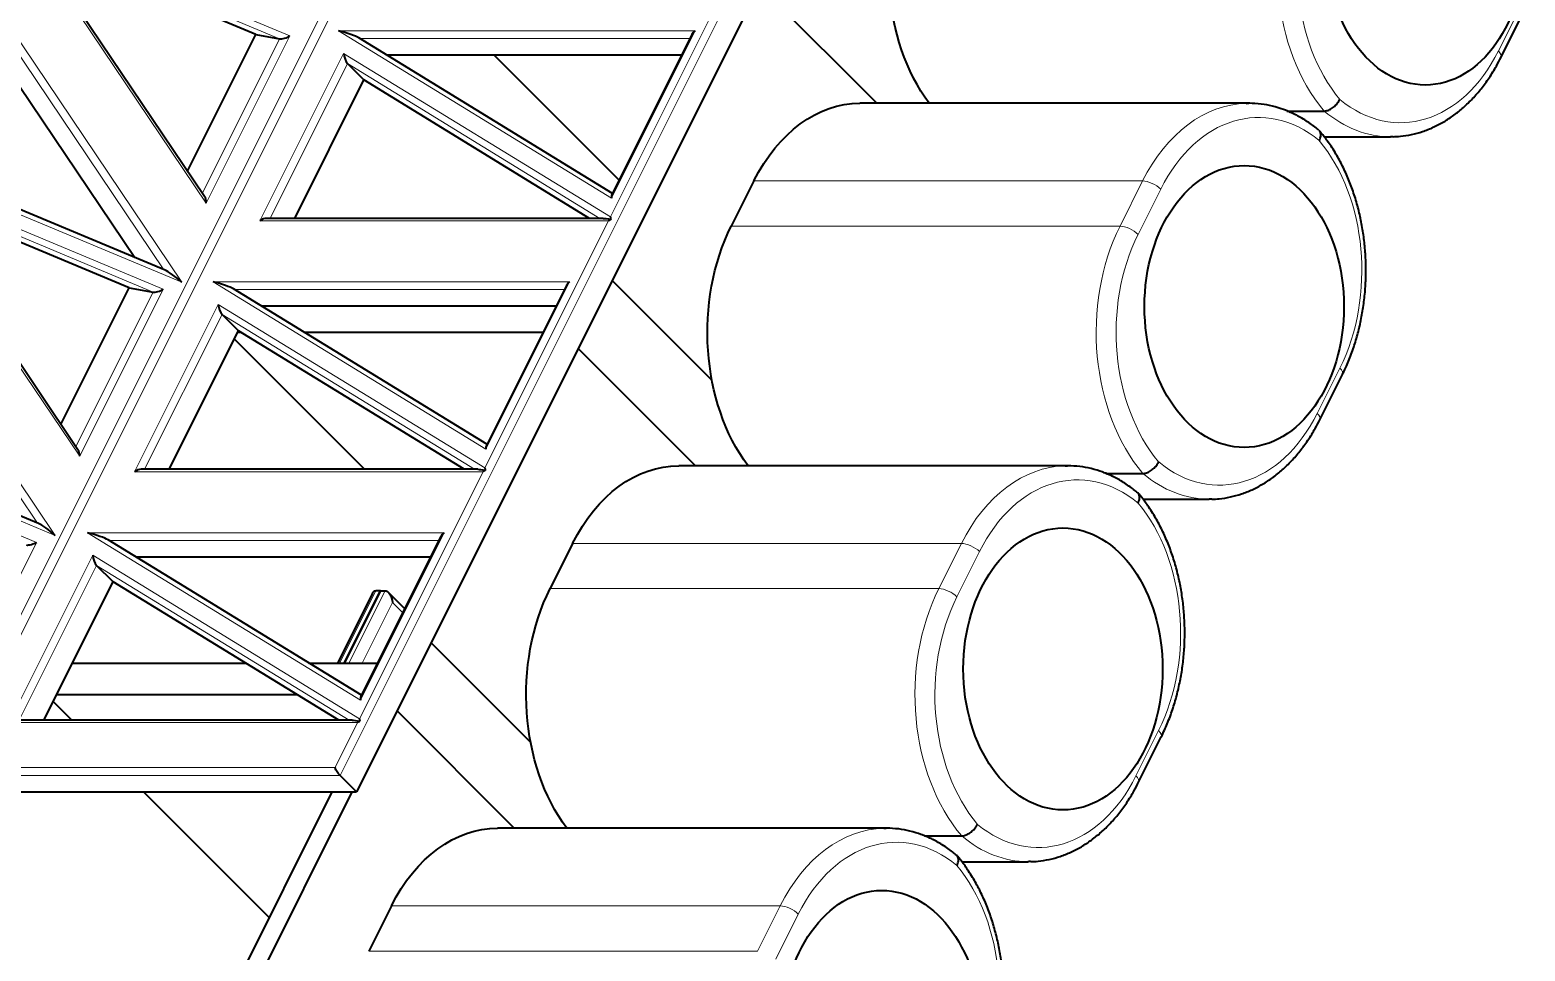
# Model space of a CAD drawing. Header units: inches. Extents: x 0 to 11, y 0 to 8.5.
# Drawn here: x 3.076 to 4.402, y 3.87 to 4.687 of the extents above; entities that cross this region are included whole.
import ezdxf

# ---------------------------------------------------------------- set-up
doc = ezdxf.new("R2010")
doc.units = ezdxf.units.IN
doc.header["$LTSCALE"] = 0.5
doc.header["$MEASUREMENT"] = 0
doc.layers.add('TANGENT_LINES', color=7, linetype='Continuous', lineweight=15)
doc.layers.add('Visible', color=7, linetype='Continuous', lineweight=40)

msp = doc.modelspace()

# ---------------------------------------------------------------- linework, layer by layer
at = {"layer": 'TANGENT_LINES'}
for p, q in [((3.00219, 4.03657), (3.68193, 5.39604)), ((3.68897, 5.39241), (3.00924, 4.03294)), ((4.03488, 5.3936), (3.35107, 4.02597)), ((3.23251, 4.53353), (3.06557, 4.78134)), ((3.06605, 4.78231), (3.30659, 4.6817)), ((3.29752, 4.67917), (3.0737, 4.77278)), ((3.5908, 4.52118), (3.70038, 4.74033)), ((3.04285, 4.71273), (3.21088, 4.46329)), ((4.37821, 4.66838), (4.39825, 4.70846)), ((3.19497, 4.47437), (3.03986, 4.70463)), ((3.30659, 4.6817), (3.23251, 4.53353)), ((3.34977, 4.68626), (3.66592, 4.68626)), ((3.59173, 4.53788), (3.34977, 4.68626)), ((3.66592, 4.68626), (3.59173, 4.53788)), ((3.22904, 4.5422), (3.29752, 4.67917)), ((3.66118, 4.67929), (3.36888, 4.67929)), ((3.28011, 4.51783), (3.3543, 4.66621)), ((3.35769, 4.65726), (3.28904, 4.51995)), ((3.3543, 4.66621), (3.5908, 4.52118)), ((3.58159, 4.51995), (3.35769, 4.65726)), ((3.21088, 4.46329), (2.96876, 4.56455)), ((3.12024, 4.30899), (2.9533, 4.5568)), ((2.95379, 4.55777), (3.19433, 4.45717)), ((3.18526, 4.45464), (2.96144, 4.54825)), ((4.06274, 4.55308), (3.71803, 4.55308)), ((4.04271, 4.51301), (4.06274, 4.55308)), ((4.0788, 4.54587), (4.05876, 4.50579)), ((3.58913, 4.51784), (3.28011, 4.51783)), ((3.47956, 4.29868), (3.58913, 4.51784)), ((3.69799, 4.51301), (4.04271, 4.51301)), ((2.93058, 4.48819), (3.09862, 4.23875)), ((3.0827, 4.24983), (2.92759, 4.48009)), ((3.11677, 4.31766), (3.18526, 4.45464)), ((3.19433, 4.45717), (3.12024, 4.30899)), ((3.23853, 4.46376), (3.55467, 4.46376)), ((3.48048, 4.31539), (3.23853, 4.46376)), ((3.54993, 4.45679), (3.25764, 4.45679)), ((3.55467, 4.46376), (3.48048, 4.31539)), ((3.16887, 4.29534), (3.24305, 4.44371)), ((3.24305, 4.44371), (3.47956, 4.29868)), ((3.24644, 4.43476), (3.17779, 4.29745)), ((3.47035, 4.29746), (3.24644, 4.43476)), ((4.21753, 4.34702), (4.23757, 4.3871)), ((3.09862, 4.23875), (2.8565, 4.34002)), ((2.84152, 4.33323), (3.08206, 4.23263)), ((3.47789, 4.29534), (3.16887, 4.29534)), ((3.36831, 4.07619), (3.47789, 4.29534)), ((3.08206, 4.23263), (3.00797, 4.08446)), ((3.12728, 4.24127), (3.44343, 4.24127)), ((3.36924, 4.09289), (3.12728, 4.24127)), ((3.43868, 4.2343), (3.14639, 4.2343)), ((3.44343, 4.24127), (3.36924, 4.09289)), ((3.90206, 4.23172), (3.55735, 4.23172)), ((3.88202, 4.19165), (3.90206, 4.23172)), ((3.05762, 4.07284), (3.13181, 4.22122)), ((3.13181, 4.22122), (3.36831, 4.07619)), ((3.91812, 4.22451), (3.89808, 4.18443)), ((3.1352, 4.21227), (3.06654, 4.07495)), ((3.3591, 4.07496), (3.1352, 4.21227)), ((3.3828, 4.18982), (3.35072, 4.12565)), ((3.35893, 4.12565), (3.39102, 4.18982)), ((3.53731, 4.19165), (3.88202, 4.19165)), ((3.39759, 4.17937), (3.37073, 4.12565)), ((3.40667, 4.17028), (3.39759, 4.17937)), ((3.36664, 4.07285), (3.05762, 4.07284)), ((3.34669, 4.03294), (3.36664, 4.07285)), ((4.05685, 4.02566), (4.07689, 4.06573)), ((3.00924, 4.03294), (3.34669, 4.03294)), ((3.35107, 4.02597), (3.01009, 4.02597)), ((3.74138, 3.91036), (3.39667, 3.91036)), ((3.72134, 3.87029), (3.74138, 3.91036)), ((3.75744, 3.90314), (3.7374, 3.86307)), ((3.37663, 3.87029), (3.72134, 3.87029))]:
    msp.add_line(p, q, dxfattribs=at)
at = {"layer": 'TANGENT_LINES', "extrusion": (0, 0, -1)}
for centre, major_axis, ratio, start_param, end_param in [((4.29747, 4.74029), (0, -0.16296), 0.7071068, 0.6950892, 2.186276), ((4.36938, 4.66838), (-0.01118, 0.00559), 0.4082483, 2.2555155, 3.1410785), ((4.15683, 4.459), (0, -0.16296), 0.7071068, 2.186276, 3.1222816), ((4.28251, 4.75525), (0, -0.16296), 0.7071068, 0, 0.5358702), ((4.06996, 4.54587), (-0.01118, 0.00559), 0.4082483, 0.6847192, 2.2555155), ((4.13679, 4.41893), (0, -0.16296), 0.7071068, 0.6950892, 2.186276), ((4.04992, 4.50579), (-0.01118, 0.00559), 0.4082483, 0.6847192, 2.2555155), ((4.22873, 4.3871), (-0.01118, 0.00559), 0.4082483, 2.2555155, 3.1410634), ((4.20869, 4.34702), (-0.01118, 0.00559), 0.4082483, 2.2555155, 3.1410785), ((3.99615, 4.13764), (0, -0.16296), 0.7071068, 2.186276, 3.1222816), ((4.12183, 4.43389), (0, -0.16296), 0.7071068, 0, 0.5358702), ((3.90928, 4.22451), (-0.01118, 0.00559), 0.4082483, 0.6847192, 2.2555155), ((3.97611, 4.09756), (0, -0.16296), 0.7071068, 0.6950892, 2.186276), ((3.88924, 4.18443), (-0.01118, 0.00559), 0.4082483, 0.6847192, 2.2555155), ((4.06805, 4.06573), (-0.01118, 0.00559), 0.4082483, 2.2555155, 3.1410634), ((4.04801, 4.02566), (-0.01118, 0.00559), 0.4082483, 2.2555155, 3.1410785), ((3.83547, 3.81628), (0, -0.16296), 0.7071068, 2.186276, 3.1222816), ((3.96115, 4.11253), (0, -0.16296), 0.7071068, 0, 0.5358702), ((3.7486, 3.90314), (-0.01118, 0.00559), 0.4082483, 0.6847192, 2.2555155)]:
    msp.add_ellipse(centre, major_axis=major_axis, ratio=ratio, start_param=start_param, end_param=end_param, dxfattribs=at)
at = {"layer": 'TANGENT_LINES'}
for centre, start_param, end_param in [((4.30631, 4.74029), 0.9553166, 2.4398738), ((4.29135, 4.75525), 8.8955374, 10.3800946), ((4.16567, 4.459), 12.0371301, 13.5216872), ((4.1507, 4.47396), 10.3800946, 11.8646517), ((4.14563, 4.41893), 0.9553166, 2.4398738), ((4.13067, 4.43389), 8.8955374, 10.3800946), ((4.00499, 4.13764), 12.0371301, 13.5216872), ((3.99002, 4.1526), 10.3800946, 11.8646517), ((3.98495, 4.09756), 0.9553166, 2.4398738), ((3.96998, 4.11253), 8.8955374, 10.3800946), ((3.8443, 3.81628), 12.0371301, 13.5216872), ((3.82934, 3.83124), 10.3800946, 11.8646517)]:
    msp.add_ellipse(centre, major_axis=(0, 0.15046), ratio=0.7071068, start_param=start_param, end_param=end_param, dxfattribs=at)
at = {"layer": 'Visible'}
for p, q in [((4.04951, 5.37898), (3.36569, 4.01135)), ((3.231, 4.53928), (3.07211, 4.77515)), ((3.27641, 4.68295), (3.07845, 4.76574)), ((3.82696, 4.62196), (3.72298, 4.72593)), ((4.38056, 4.66279), (4.40059, 4.70287)), ((3.03195, 4.6888), (3.16911, 4.48518)), ((3.21584, 4.5618), (3.27641, 4.68295)), ((3.27641, 4.68295), (3.29752, 4.67917)), ((3.66304, 4.68303), (3.59207, 4.54107)), ((3.59259, 4.54211), (3.36787, 4.67991)), ((3.37231, 4.64263), (3.35769, 4.65726)), ((3.65387, 4.66467), (3.39273, 4.66467)), ((3.48764, 4.66467), (3.59846, 4.55385)), ((3.31097, 4.51995), (3.37231, 4.64263)), ((3.57237, 4.51995), (3.37231, 4.64263)), ((4.15683, 4.62196), (3.81211, 4.62196)), ((4.1557, 4.62195), (4.15443, 4.62193)), ((4.19072, 4.61514), (4.22367, 4.61514)), ((4.22006, 4.59689), (4.21912, 4.598)), ((4.22369, 4.59229), (4.28251, 4.59229)), ((3.19602, 4.47393), (2.97147, 4.56784)), ((3.11873, 4.31475), (2.95984, 4.55061)), ((3.71803, 4.55308), (3.69799, 4.51301)), ((3.16414, 4.45841), (2.96618, 4.54121)), ((3.58437, 4.51995), (3.28589, 4.51995)), ((3.10357, 4.33726), (3.16414, 4.45841)), ((3.16414, 4.45841), (3.18526, 4.45464)), ((3.48134, 4.31961), (3.25662, 4.45742)), ((3.5518, 4.46053), (3.48082, 4.31857)), ((3.59246, 4.46489), (3.68081, 4.37653)), ((3.54262, 4.44217), (3.28148, 4.44217)), ((3.26107, 4.42014), (3.24644, 4.43476)), ((3.19972, 4.29745), (3.26107, 4.42014)), ((3.26057, 4.41915), (3.26268, 4.41915)), ((3.46112, 4.29746), (3.26107, 4.42014)), ((3.31902, 4.41915), (3.53111, 4.41915)), ((3.25742, 4.41284), (3.37281, 4.29745)), ((3.66628, 4.3006), (3.5623, 4.40457)), ((4.21987, 4.34143), (4.23991, 4.38151)), ((3.08375, 4.24939), (2.8592, 4.34331)), ((3.47312, 4.29746), (3.17464, 4.29745)), ((3.99615, 4.3006), (3.65143, 4.3006)), ((3.99502, 4.30059), (3.99375, 4.30056)), ((4.03003, 4.29377), (4.06299, 4.29377)), ((4.05937, 4.27552), (4.05844, 4.27663)), ((4.063, 4.27093), (4.12183, 4.27093)), ((3.37009, 4.09712), (3.14537, 4.23492)), ((3.44055, 4.23804), (3.36957, 4.09608)), ((3.55735, 4.23172), (3.53731, 4.19165)), ((3.43137, 4.21968), (3.17023, 4.21968)), ((3.14982, 4.19764), (3.1352, 4.21227)), ((3.08847, 4.07496), (3.14982, 4.19764)), ((3.34988, 4.07496), (3.14982, 4.19764)), ((3.38691, 4.18982), (3.35482, 4.12565)), ((3.35482, 4.12565), (3.38691, 4.18982)), ((3.38691, 4.18982), (3.3828, 4.18982)), ((3.38691, 4.18982), (3.39102, 4.18982)), ((3.37973, 4.18746), (3.34883, 4.12565)), ((3.40844, 4.17382), (3.39384, 4.18842)), ((3.43178, 4.14352), (3.52013, 4.05517)), ((3.11382, 4.12565), (3.26721, 4.12565)), ((3.32355, 4.12565), (3.38436, 4.12565)), ((3.09989, 4.09779), (3.31265, 4.09779)), ((3.369, 4.09779), (3.37042, 4.09779)), ((3.09674, 4.09148), (3.11326, 4.07496)), ((3.36187, 4.07496), (3.06339, 4.07495)), ((3.5056, 3.97923), (3.40162, 4.08321)), ((4.05919, 4.02007), (4.07923, 4.06014)), ((3.36569, 4.01135), (3.35107, 4.02597)), ((2.99216, 4.01135), (3.36569, 4.01135)), ((3.17687, 4.01135), (3.28842, 3.8998)), ((3.22072, 3.76439), (3.3442, 4.01135)), ((3.2384, 3.76439), (3.36188, 4.01135)), ((3.83547, 3.97923), (3.49075, 3.97923)), ((3.83434, 3.97923), (3.83307, 3.9792)), ((3.86935, 3.97241), (3.90231, 3.97241)), ((3.89869, 3.95416), (3.89776, 3.95527)), ((3.90232, 3.94957), (3.96115, 3.94957)), ((3.39667, 3.91036), (3.37663, 3.87029))]:
    msp.add_line(p, q, dxfattribs=at)
for centre in [(4.31347, 4.76318), (4.15279, 4.44182), (3.99211, 4.12046), (3.83143, 3.79909)]:
    msp.add_ellipse(centre, major_axis=(0, 0.125), ratio=0.7071068, dxfattribs=at)
at = {"layer": 'Visible', "extrusion": (0, 0, -1)}
for centre, major_axis, ratio, start_param, end_param in [((3.95276, 4.74029), (0, -0.16296), 0.7071068, 0.7581318, 2.186276), ((3.81211, 4.459), (0, -0.16296), 0.7071068, 2.186276, 3.1415927), ((4.15683, 4.459), (0, -0.16296), 0.7071068, 3.1222816, 3.1415927), ((4.28251, 4.75525), (0, -0.16296), 0.7071068, 12.5470595, 12.5663706), ((3.59914, 4.51495), (-0.01629, 0.0046), 0.1204859, 0.4035099, 1.0235452), ((3.79208, 4.41893), (0, -0.16296), 0.7071068, 0.7581318, 2.186276), ((3.48789, 4.29246), (-0.01629, 0.0046), 0.1204859, 0.4035099, 1.0235452), ((3.65143, 4.13764), (0, -0.16296), 0.7071068, 2.186276, 3.1415927), ((3.99615, 4.13764), (0, -0.16296), 0.7071068, 3.1222816, 3.1415927), ((4.12183, 4.43389), (0, -0.16296), 0.7071068, 12.5470595, 12.5663706), ((3.0779, 4.23337), (-0.00637, -0.00237), 0.3734397, 10.430557, 12.0013534), ((3.38407, 4.17937), (0.00169, -0.01042), 0.4975111, 2.5374337, 3.2221529), ((3.39229, 4.17937), (-0.00169, 0.01042), 0.4975111, 0.0805602, 1.6513565), ((3.63139, 4.09756), (0, -0.16296), 0.7071068, 0.7581318, 2.186276), ((3.37664, 4.06996), (-0.01629, 0.0046), 0.1204859, 0.4035099, 1.0235452), ((3.34957, 4.03005), (0.00306, -0.00495), 0.2202636, 0.7507784, 2.3215747), ((3.49075, 3.81628), (0, -0.16296), 0.7071068, 2.186276, 3.1415927), ((3.83547, 3.81628), (0, -0.16296), 0.7071068, 3.1222816, 3.1415927), ((3.96115, 4.11253), (0, -0.16296), 0.7071068, 12.5470595, 12.5663706)]:
    msp.add_ellipse(centre, major_axis=major_axis, ratio=ratio, start_param=start_param, end_param=end_param, dxfattribs=at)
at = {"layer": 'Visible'}
for centre, major_axis, ratio, start_param, end_param in [((3.30244, 4.68245), (-0.00637, -0.00237), 0.3734397, 0.5650172, 2.1358136), ((3.35266, 4.68337), (-0.0163, 0.0046), 0.1204789, 9.8282808, 11.2075512), ((3.66881, 4.68337), (-0.00592, -0.00366), 0.5766575, 11.130873, 11.8155922), ((3.35719, 4.66332), (-0.00191, 0.00669), 0.3319339, 1.0319948, 2.6027911), ((3.22835, 4.53427), (0.00045, -0.00691), 0.5992255, 1.4243164, 2.3429402), ((3.59462, 4.535), (0.00191, -0.00669), 0.3319339, 9.7720536, 10.4567728), ((3.59369, 4.51829), (0.00191, -0.00669), 0.3319339, 10.4567728, 10.7920399), ((3.283, 4.51495), (0.00592, 0.00366), 0.5766528, 0.7507856, 1.7060879), ((3.59202, 4.51495), (-0.00592, -0.00366), 0.5766528, 10.7955988, 11.1308659), ((3.20672, 4.46403), (-0.01231, 0.0101), 0.1331877, 10.7619391, 12.1478333), ((3.19017, 4.45791), (-0.00637, -0.00237), 0.3734397, 0.5650172, 2.1358136), ((3.24141, 4.46088), (-0.0163, 0.0046), 0.1204789, 9.8282808, 11.2075512), ((3.55756, 4.46088), (-0.00592, -0.00366), 0.5766575, 11.130873, 11.8155922), ((3.24594, 4.44083), (-0.00191, 0.00669), 0.3319339, 1.0319948, 2.6027911), ((3.11608, 4.30974), (0.00045, -0.00691), 0.5992255, 1.4243164, 2.3429402), ((3.48337, 4.3125), (0.00191, -0.00669), 0.3319339, 9.7720536, 10.4567728), ((3.17175, 4.29245), (0.00592, 0.00366), 0.5766528, 0.7507856, 1.7060879), ((3.48077, 4.29246), (-0.00592, -0.00366), 0.5766528, 10.7955988, 11.1308659), ((3.48244, 4.2958), (0.00191, -0.00669), 0.3319339, 10.4567728, 10.7920399), ((3.09446, 4.2395), (-0.01231, 0.0101), 0.1331877, 10.7619391, 12.1478333), ((3.13017, 4.23838), (-0.0163, 0.0046), 0.1204789, 9.8282808, 11.2075512), ((3.44631, 4.23838), (-0.00592, -0.00366), 0.5766575, 11.130873, 11.8155922), ((3.13469, 4.21833), (-0.00191, 0.00669), 0.3319339, 1.0319948, 2.6027911), ((3.37212, 4.09), (0.00191, -0.00669), 0.3319339, 9.7720536, 10.4567728), ((3.36953, 4.06996), (-0.00592, -0.00366), 0.5766528, 10.7955988, 11.1308659), ((3.3712, 4.0733), (0.00191, -0.00669), 0.3319339, 10.4567728, 10.7920399)]:
    msp.add_ellipse(centre, major_axis=major_axis, ratio=ratio, start_param=start_param, end_param=end_param, dxfattribs=at)
for points, knots in [([(4.2849, 4.59233), (4.28695, 4.59241), (4.29153, 4.59261), (4.30147, 4.59415), (4.31101, 4.59681), (4.3206, 4.60059), (4.32985, 4.60544), (4.33879, 4.61133), (4.34735, 4.61823), (4.35545, 4.62608), (4.36307, 4.63489), (4.37002, 4.64435), (4.37643, 4.65478), (4.37925, 4.66027), (4.38056, 4.66279)], [0, 0, 0, 0, 0.0661587, 0.1480446, 0.2303016, 0.3131772, 0.3968865, 0.4815994, 0.5674344, 0.6544574, 0.7426865, 0.8320987, 0.9226387, 1, 1, 1, 1]), ([(4.19075, 4.61526), (4.18985, 4.61562), (4.18739, 4.61663), (4.17728, 4.61977), (4.16851, 4.62142), (4.15809, 4.62201), (4.15628, 4.62197), (4.1557, 4.62195)], [0, 0, 0, 0, 0.1441713, 0.3928527, 0.6397123, 0.8854265, 1, 1, 1, 1]), ([(4.21911, 4.59801), (4.21802, 4.59891), (4.21529, 4.60119), (4.20645, 4.6075), (4.19736, 4.61245), (4.19279, 4.61439), (4.19075, 4.61526)], [0, 0, 0, 0, 0.1914915, 0.4813701, 0.7679373, 1, 1, 1, 1]), ([(4.22367, 4.61514), (4.22474, 4.61526), (4.22696, 4.61551), (4.2304, 4.61728), (4.23364, 4.61983), (4.2362, 4.62276), (4.23754, 4.62518), (4.23762, 4.62534), (4.23763, 4.62538)], [0, 0, 0, 0, 0.1840079, 0.3827302, 0.5900551, 0.7985453, 0.9598646, 1, 1, 1, 1]), ([(4.21938, 4.58888), (4.2194, 4.58891), (4.21948, 4.58906), (4.22049, 4.59133), (4.22101, 4.59432), (4.22036, 4.59606), (4.22006, 4.59689)], [0, 0, 0, 0, 0.0736959, 0.3586622, 0.6946286, 1, 1, 1, 1]), ([(4.22375, 4.59238), (4.2219, 4.59468), (4.21979, 4.59731), (4.21965, 4.59747), (4.21963, 4.59749)], [0, 0, 0, 0, 0.876959, 1, 1, 1, 1]), ([(4.23991, 4.38151), (4.24082, 4.38336), (4.24299, 4.38776), (4.24797, 4.3997), (4.25195, 4.41173), (4.25537, 4.42461), (4.25794, 4.43772), (4.25973, 4.4511), (4.2607, 4.46463), (4.26085, 4.47822), (4.26018, 4.49179), (4.2587, 4.50524), (4.25641, 4.51848), (4.25333, 4.53141), (4.24946, 4.54398), (4.24487, 4.55602), (4.23944, 4.56766), (4.2337, 4.57813), (4.22681, 4.5884), (4.2246, 4.59127), (4.22375, 4.59238)], [0, 0, 0, 0, 0.0414401, 0.0984589, 0.1559643, 0.213884, 0.2721355, 0.3306327, 0.3892863, 0.4480055, 0.506699, 0.565275, 0.6236448, 0.6817232, 0.7394299, 0.7966904, 0.8534379, 0.9096147, 0.9651697, 1, 1, 1, 1]), ([(4.12422, 4.27096), (4.12627, 4.27105), (4.13085, 4.27124), (4.14079, 4.27278), (4.15033, 4.27545), (4.15992, 4.27923), (4.16917, 4.28408), (4.17811, 4.28996), (4.18667, 4.29687), (4.19477, 4.30472), (4.20239, 4.31353), (4.20934, 4.32299), (4.21575, 4.33341), (4.21857, 4.3389), (4.21987, 4.34143)], [0, 0, 0, 0, 0.0661587, 0.1480446, 0.2303016, 0.3131772, 0.3968865, 0.4815994, 0.5674344, 0.6544574, 0.7426865, 0.8320987, 0.9226387, 1, 1, 1, 1]), ([(4.03007, 4.29389), (4.02917, 4.29426), (4.02671, 4.29527), (4.0166, 4.29841), (4.00782, 4.30006), (3.99741, 4.30065), (3.9956, 4.3006), (3.99502, 4.30059)], [0, 0, 0, 0, 0.1441713, 0.3928527, 0.6397123, 0.8854265, 1, 1, 1, 1]), ([(4.06299, 4.29377), (4.06406, 4.2939), (4.06628, 4.29415), (4.06972, 4.29592), (4.07296, 4.29847), (4.07551, 4.30139), (4.07686, 4.30382), (4.07694, 4.30398), (4.07695, 4.30401)], [0, 0, 0, 0, 0.1840079, 0.3827302, 0.5900551, 0.7985453, 0.9598646, 1, 1, 1, 1]), ([(4.05843, 4.27664), (4.05734, 4.27755), (4.05461, 4.27983), (4.04577, 4.28614), (4.03668, 4.29109), (4.03211, 4.29303), (4.03007, 4.29389)], [0, 0, 0, 0, 0.1914915, 0.4813701, 0.7679373, 1, 1, 1, 1]), ([(4.0587, 4.26751), (4.05872, 4.26754), (4.0588, 4.2677), (4.05981, 4.26996), (4.06033, 4.27296), (4.05968, 4.2747), (4.05937, 4.27552)], [0, 0, 0, 0, 0.0736959, 0.3586622, 0.6946286, 1, 1, 1, 1]), ([(4.06307, 4.27102), (4.06122, 4.27332), (4.05911, 4.27595), (4.05897, 4.27611), (4.05895, 4.27613)], [0, 0, 0, 0, 0.876959, 1, 1, 1, 1]), ([(4.07923, 4.06014), (4.08014, 4.062), (4.08231, 4.0664), (4.08729, 4.07833), (4.09127, 4.09037), (4.09468, 4.10325), (4.09726, 4.11635), (4.09905, 4.12974), (4.10002, 4.14327), (4.10017, 4.15686), (4.0995, 4.17043), (4.09802, 4.18388), (4.09573, 4.19712), (4.09265, 4.21005), (4.08878, 4.22261), (4.08419, 4.23466), (4.07876, 4.2463), (4.07302, 4.25677), (4.06613, 4.26703), (4.06392, 4.26991), (4.06307, 4.27102)], [0, 0, 0, 0, 0.0414401, 0.0984589, 0.1559643, 0.213884, 0.2721355, 0.3306327, 0.3892863, 0.4480055, 0.506699, 0.565275, 0.6236448, 0.6817232, 0.7394299, 0.7966904, 0.8534379, 0.9096147, 0.9651697, 1, 1, 1, 1]), ([(3.96354, 3.9496), (3.96559, 3.94969), (3.97017, 3.94988), (3.98011, 3.95142), (3.98965, 3.95409), (3.99923, 3.95787), (4.00849, 3.96271), (4.01743, 3.9686), (4.02599, 3.9755), (4.03409, 3.98335), (4.04171, 3.99217), (4.04865, 4.00163), (4.05507, 4.01205), (4.05789, 4.01754), (4.05919, 4.02007)], [0, 0, 0, 0, 0.0661587, 0.1480446, 0.2303016, 0.3131772, 0.3968865, 0.4815994, 0.5674344, 0.6544574, 0.7426865, 0.8320987, 0.9226387, 1, 1, 1, 1]), ([(3.86939, 3.97253), (3.86849, 3.9729), (3.86603, 3.9739), (3.85592, 3.97705), (3.84714, 3.9787), (3.83673, 3.97928), (3.83492, 3.97924), (3.83434, 3.97923)], [0, 0, 0, 0, 0.1441713, 0.3928527, 0.6397123, 0.8854265, 1, 1, 1, 1]), ([(3.90231, 3.97241), (3.90338, 3.97253), (3.9056, 3.97279), (3.90904, 3.97455), (3.91228, 3.97711), (3.91483, 3.98003), (3.91618, 3.98246), (3.91625, 3.98262), (3.91627, 3.98265)], [0, 0, 0, 0, 0.1840079, 0.3827302, 0.5900551, 0.7985453, 0.9598646, 1, 1, 1, 1]), ([(3.89775, 3.95528), (3.89666, 3.95619), (3.89392, 3.95846), (3.88509, 3.96478), (3.876, 3.96972), (3.87143, 3.97166), (3.86939, 3.97253)], [0, 0, 0, 0, 0.1914915, 0.4813701, 0.7679373, 1, 1, 1, 1]), ([(3.89802, 3.94615), (3.89804, 3.94618), (3.89812, 3.94634), (3.89913, 3.9486), (3.89965, 3.9516), (3.899, 3.95333), (3.89869, 3.95416)], [0, 0, 0, 0, 0.0736959, 0.3586622, 0.6946286, 1, 1, 1, 1]), ([(3.90239, 3.94966), (3.90054, 3.95196), (3.89843, 3.95458), (3.89828, 3.95475), (3.89827, 3.95477)], [0, 0, 0, 0, 0.876959, 1, 1, 1, 1]), ([(3.91855, 3.73878), (3.91946, 3.74063), (3.92163, 3.74503), (3.92661, 3.75697), (3.93059, 3.76901), (3.934, 3.78189), (3.93658, 3.79499), (3.93836, 3.80837), (3.93934, 3.8219), (3.93949, 3.8355), (3.93882, 3.84907), (3.93734, 3.86251), (3.93505, 3.87575), (3.93197, 3.88869), (3.9281, 3.90125), (3.9235, 3.9133), (3.91807, 3.92493), (3.91234, 3.93541), (3.90545, 3.94567), (3.90324, 3.94855), (3.90239, 3.94966)], [0, 0, 0, 0, 0.0414401, 0.0984589, 0.1559643, 0.213884, 0.2721355, 0.3306327, 0.3892863, 0.4480055, 0.506699, 0.565275, 0.6236448, 0.6817232, 0.7394299, 0.7966904, 0.8534379, 0.9096147, 0.9651697, 1, 1, 1, 1])]:
    msp.add_open_spline(points, degree=3, knots=knots, dxfattribs=at)

doc.saveas('drawing.dxf')
